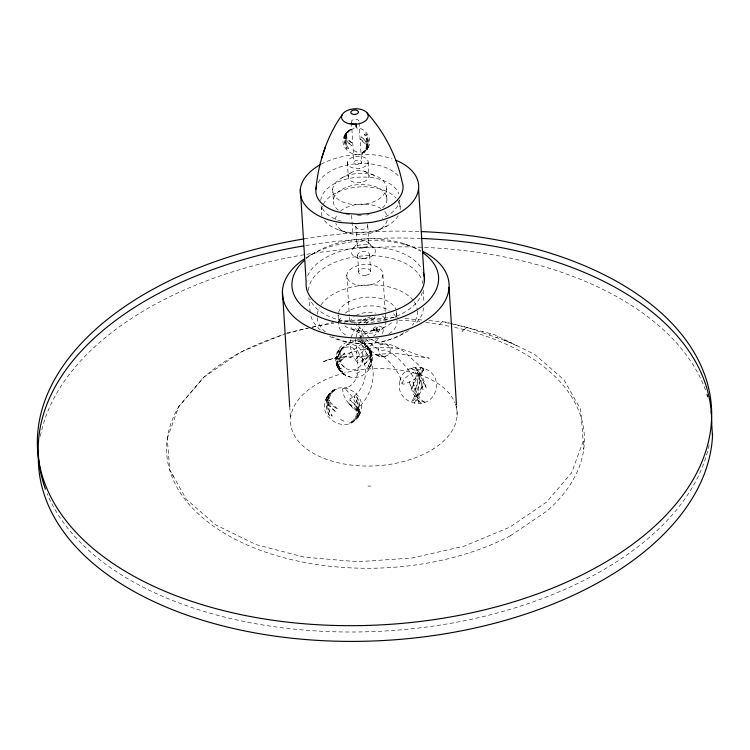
<?xml version="1.0" encoding="UTF-8"?>
<svg xmlns="http://www.w3.org/2000/svg" width="750" height="750" viewBox="0 0 750 750"><rect width="100%" height="100%" fill="white"/><g stroke="black" fill="none" stroke-linecap="round" stroke-linejoin="round"><path stroke-width="0.56" stroke-dasharray="3.75 2.81" d="M336.741 365.522C336.328 360.113 340.941 355.988 344.887 352.997L343.294 354.347A18.525 10.463 -32.5 0 0 341.559 371.475L342.984 371.812L339.469 370.359L336.741 365.522L337.847 367.444L341.363 368.906L340.087 368.822A18.525 6.487 -26.1 0 1 344.766 357L346.509 355.912C342.562 358.903 337.95 363.028 338.363 368.438M369.909 349.584C370.331 354.994 365.709 359.128 361.772 362.119L363.506 361.031A18.525 6.487 -26.1 0 0 368.184 349.209L366.909 349.125L370.425 350.587L371.531 352.5C371.944 357.909 367.331 362.044 363.384 365.034L364.978 363.684A18.525 10.463 -32.5 0 0 366.713 346.556L365.287 346.209L368.803 347.672L371.531 352.5M373.041 328.828C378.731 322.547 386.812 327.872 381.516 335.053M360.666 338.728L361.603 331.284L364.472 326.306M401.934 383.4L404.269 379.088A13.537 3.591 -33.3 0 1 411.609 373.191L419.653 369.159A12.047 3.197 -33.3 0 1 423.703 369.366L421.369 373.678A13.537 3.591 -33.3 0 1 414.028 379.575L405.975 383.606A12.047 3.197 -33.3 0 1 401.934 383.4C399.506 371.906 391.312 362.953 382.491 355.744L383.756 356.391L382.509 356.1M364.012 359.091L363.966 359.072A6.516 1.847 -38.6 0 1 357.619 362.334A6.516 1.847 -38.6 0 1 359.381 358.172L365.569 354.094A6.769 1.941 -38.5 0 1 367.35 354.459L365.184 358.022L359.991 361.734M418.819 400.369L418.453 402.778M350.841 339.6C349.256 347.616 351.966 356.166 357.356 362.241M344.466 135.403L344.184 136.791L345.947 140.588L351.6 145.725L350.409 144.769A13.322 6.506 36.5 0 1 346.791 132.478L347.616 132.225L345.787 133.294L344.466 135.403L346.294 134.334L345.581 134.4A13.322 3.75 28.1 0 0 351.609 142.847L352.922 143.616L347.269 138.478L345.506 134.681L345.787 133.294M367.097 149.362L366.881 146.213L365.616 144.188L359.972 139.05L361.275 139.809A13.322 3.75 28.1 0 1 367.303 148.256L366.591 148.331L368.419 147.253L368.203 144.103L365.016 139.922L361.294 136.931L362.484 137.888A13.322 6.506 36.5 0 1 366.103 150.178L365.269 150.441L367.097 149.362L368.419 147.253M326.381 397.931L325.978 399.862L328.434 405.141L336.291 412.284L334.631 410.953A18.525 9.038 36.5 0 1 329.606 393.872L330.759 393.506L328.219 394.997L326.381 397.931L328.922 396.441L327.928 396.534A18.525 5.212 28.1 0 0 336.309 408.281L338.128 409.35L330.272 402.206L327.816 396.928L328.219 394.997M357.844 417.347L358.247 415.416L357.544 412.959L355.791 410.138L347.934 402.994L349.753 404.062A18.525 5.212 28.1 0 1 358.134 415.809L357.141 415.903L359.681 414.413L360.084 412.481L359.381 410.025L354.947 404.213L349.772 400.059L351.431 401.391A18.525 9.038 36.5 0 1 356.456 418.481L355.303 418.837L357.844 417.347L359.681 414.413M356.719 409.397L356.091 404.278A12.047 3.094 57.7 0 0 351.703 396.122L346.125 389.709A13.537 3.478 57.7 0 0 342.628 388.8L343.256 393.928A12.047 3.094 57.7 0 0 347.644 402.084L353.222 408.488A13.537 3.478 57.7 0 0 356.719 409.397C371.822 396.038 379.088 372.309 367.35 354.459M423.909 307.641L421.8 315.272L415.303 324.778M351.178 337.509L352.875 332.587L356.569 326.559M167.241 438.478L178.847 406.462L203.859 377.175L240.553 352.134L285.225 333.553M428.991 320.616L446.006 322.078L494.419 334.669L534.703 354.413L564.122 379.959L580.669 409.575L583.209 441.234L571.575 472.791L546.562 502.087L509.869 527.119L464.006 546.197L412.087 558.009L357.647 561.75L304.416 557.175L256.003 544.584L215.719 524.85L186.3 499.294L169.753 469.678L167.213 438.019M344.7 135.028C336.619 148.716 358.575 162.562 367.331 148.987M368.184 147.628C372.984 139.303 366.141 127.903 356.55 128.016M326.7 397.416C315.459 416.438 345.994 435.694 358.172 416.822M359.353 414.938C370.603 395.906 340.069 376.65 327.891 395.522M353.381 248.128L357.928 242.672M345.553 133.669L349.481 129.994L355.556 128.138M366.281 324.028C367.284 319.641 374.719 320.494 375.234 316.988M343.894 346.744C332.934 354.075 341.062 371.494 353.438 369.872A12.047 11.194 83.8 0 0 361.041 365.025L362.466 362.128L363.009 355.519A13.537 12.572 83.8 0 0 358.191 346.913L352.481 344.297L349.416 344.259A12.047 11.194 83.8 0 0 341.812 349.106L340.387 352.003L339.834 358.612A13.537 12.572 83.8 0 0 344.653 367.219L347.372 368.925M343.191 347.841L340.837 350.072L339.262 352.847L343.191 347.841L340.837 350.072L338.578 355.566C339.319 345.825 353.559 343.547 356.812 352.847L356.644 352.35L357.244 356.878L356.653 359.044L357.759 356.625L356.822 358.228L363.572 350.344L363 350.906L372.947 344.044L379.191 338.372M358.312 324.15L361.828 320.812L365.953 318.45M341.569 349.341L347.587 344.4L355.894 340.012M404.981 318.553L423.694 320.156M342.694 348.263L344.203 346.903M439.669 324.225L442.406 321.769L467.794 327.6M349.416 130.013C343.444 134.194 343.097 143.306 347.213 148.884L346.416 147.647A13.322 11.512 86 0 1 350.775 129.6L352.003 129.066C344.925 132.394 344.278 142.659 348.637 148.453L347.719 147.253A13.322 10.519 62.7 0 1 349.481 129.994L350.578 129.497M504.778 339.703L504.178 340.228L466.931 327.319L461.972 331.331L466.931 327.319M496.725 337.584L498.094 336.412M489.272 334.959L490.819 333.647M474.375 329.822L474.853 329.419M481.828 332.362L482.841 331.519M408.525 330.656C385.341 346.312 353.081 347.887 328.022 335.672M359.775 371.794L355.078 374.053M510.413 535.763L547.125 510.947A209.053 124.106 -2 0 0 453.15 327.047M361.828 320.812L370.341 316.753M359.072 337.847L377.634 327.216L376.519 328.556L377.344 327.216L376.875 330.272L376.688 329.719L377.522 330.844L376.734 330.281L377.662 330.684L373.65 330.797A1.041 0.834 72.6 0 1 372.638 329.372A1.041 0.834 72.6 0 1 374.072 329.166A1.041 0.834 72.6 0 1 373.65 330.787M341.663 178.022L351.769 172.341M308.663 256.134L315.038 252.553M359.334 339.731L359.859 340.941A6.769 1.144 58.6 0 0 362.297 345.216L365.803 348.994M378.619 230.034L386.925 226.059M362.316 153.169C369.394 149.831 370.041 139.566 365.681 133.772L366.469 135.019A13.322 11.512 86 0 1 362.109 153.056L360.881 153.6C367.969 150.262 368.606 139.997 364.247 134.203L365.175 135.412A13.322 10.519 62.7 0 1 363.412 152.662M334.866 389.719C325.031 394.35 324.131 408.619 330.197 416.681L329.091 414.956A18.525 16.003 86 0 1 335.156 389.869L336.853 389.119C327.019 393.75 326.119 408.019 332.184 416.081L330.984 414.384A18.525 14.625 62.7 0 1 333.347 390.413M351.197 422.634C361.031 417.994 361.931 403.725 355.866 395.672L356.972 397.397A18.525 16.003 86 0 1 350.906 422.475L349.209 423.234C359.053 418.622 359.944 404.316 353.878 396.272L355.162 397.941A18.525 14.625 62.7 0 1 352.716 421.931M350.663 357.394L351.422 357.066A29.812 4.744 -30 0 1 362.438 343.425A24.094 3.834 -30 0 0 368.775 339.431M327.244 360.009L322.162 362.175C344.747 354.3 368.831 344.766 393.141 348.075L391.059 347.925C404.616 347.456 416.166 356.053 429.216 358.153L394.547 353.222L380.034 354.178L362.456 356.428L342.703 357.056L344.756 356.794L327.244 360.009L329.259 359.156M423.703 369.366C411.094 359.559 399.169 341.897 381.272 344.213L382.809 344.053L379.491 343.856L380.7 344.062L375.637 342L376.275 342.319L371.522 339.337M343.387 388.387L349.022 386.775L348.478 387.047C357.047 382.444 359.738 370.566 357.084 361.837M385.716 356.194C374.719 358.856 367.903 346.613 362.137 339.394M287.156 332.887L310.078 327.675M312.122 327.206L333.328 322.387M361.312 215.625L355.069 215.606M338.344 321.244L392.775 317.503L398.194 317.963M363.281 258.459L361.688 258.347A6 3.497 -3.6 0 1 358.903 252.975A6 3.497 -3.6 0 1 368.7 252.919A6 3.497 -3.6 0 1 364.791 258.328M367.941 486.019L370.8 486.103M359.775 341.597C345.441 335.85 330.487 352.987 337.284 366.497M348.497 376.434C362.831 382.181 377.784 365.034 370.988 351.534M376.537 354.844L378.975 356.128L382.575 356.766L381.047 356.494M375.178 318.019L374.513 316.8M350.456 399.356L349.669 399.103A29.812 27.891 -77 0 0 362.288 358.059A24.094 22.537 -77 0 1 355.922 338.119M338.962 230.006L346.969 232.641M173.466 476.316L172.172 474.009M509.953 342.262L511.453 343.012L504.178 340.228L518.137 346.294M362.353 342.619A18.525 17.278 -85.2 0 1 369.347 367.622L368.184 369.366C374.597 361.088 372.45 346.753 362.278 342.591C371.194 347.794 372.806 360.853 366.713 368.784L368.006 367.097A18.525 16.041 -56.5 0 0 363.694 343.144M345.994 375.441C335.841 371.297 333.647 356.897 340.087 348.666L338.859 350.381A18.525 17.278 -85.2 0 0 345.928 375.413C337.078 370.162 335.475 357.159 341.559 349.247L340.266 350.934A18.525 16.041 -56.5 0 0 344.587 374.887L350.138 377.081M358.134 340.95L363.759 343.172M364.406 171.3L374.259 175.341M403.903 243.666L409.641 246.028M385.734 343.847L389.419 346.856A6.516 6.141 70.4 0 1 379.744 354.328L378.188 351.478L378.853 346.706A6.769 6.375 70.2 0 1 382.584 343.809M357.122 152.147L353.925 150.562M343.978 421.209L339.525 419.006M375.469 354.262L378.975 356.128M320.287 330.066C315.741 325.669 311.081 320.025 310.378 313.547M387.197 344.494L388.453 345.506M366.956 345.778L369.094 348.188M341.316 372.253L339.178 369.834M368.297 242.606L374.109 248.016M369.891 338.212L358.463 326.091M367.069 354.066L361.978 345.637L360.787 339.609M361.5 338.438L355.744 327.6M382.669 327.966L383.109 329.672M310.191 312.469L308.897 297.562M583.209 441.234L583.744 449.644M456.534 406.041L457.125 415.35M423.188 290.203L423.919 301.884M396.525 313.528L396.872 318.994M396.938 320.081L397.078 322.275A29.259 17.034 -3.6 0 1 388.781 333.994M386.231 188.859L386.925 199.997M382.913 274.95L385.931 322.847A18.113 10.547 -3.6 0 1 371.475 333.15L362.128 333.206A18.113 10.547 -3.6 0 1 350.147 325.8M368.147 162.319L369.047 176.541M367.753 225.928L368.916 244.359M369.572 254.916L370.641 271.866M359.062 122.663L361.566 162.356M351.478 122.709L353.972 162.403M355.791 225.994L356.944 244.425M357.609 254.991L358.678 271.931M351.628 215.353L352.8 234.019M347.391 162.441L348.281 176.662M346.8 275.166L349.378 316.181M349.453 317.325L349.809 323.062A18.113 10.547 -3.6 0 1 354.216 316.594M332.662 189.169L333.366 200.306M321.075 205.791L321.347 210.113M289.688 406.444L290.494 419.259M412.8 375.891L412.819 376.378A29.812 9.478 51.5 0 0 384.084 349.913A24.094 7.659 51.5 0 1 364.509 337.378M398.203 215.644A39.534 23.016 -3.6 0 1 368.625 232.144L358.716 232.959L348.225 232.256A39.534 23.016 -3.6 0 1 324.019 219.863M322.059 216.084A39.534 23.016 -3.6 0 1 322.369 206.091M323.316 204.131A39.534 23.016 -3.6 0 1 358.003 187.012A39.534 23.016 -3.6 0 1 396.094 198.131M397.491 199.913A39.534 23.016 -3.6 0 1 400.172 209.653L399.562 199.922A39.534 23.016 -3.6 0 1 382.228 218.344M341.297 221.184A39.534 23.016 -3.6 0 1 321.45 206.353M320.728 200.381A39.534 23.016 -3.6 0 1 357.394 177.272A39.534 23.016 -3.6 0 1 398.841 193.95M40.378 436.341A337.613 196.528 -3.6 0 1 360.197 248.166A337.613 196.528 -3.6 0 1 705.853 391.059M304.125 238.875A337.613 196.528 -3.6 0 1 420.094 231.525M510.394 535.753A209.081 124.116 -2 0 1 256.275 548.738A209.081 124.116 -2 0 1 178.866 406.547L203.859 377.175A209.053 124.106 -2 0 1 284.213 334.509M286.481 333.816A209.053 124.106 -2 0 1 307.378 328.284M311.916 327.291A209.053 124.106 -2 0 1 333.806 323.391M344.137 322.069A209.053 124.106 -2 0 1 387.169 319.866M398.794 320.175A209.053 124.106 -2 0 1 419.953 321.759M425.775 322.434A209.053 124.106 -2 0 1 451.997 326.803M417.413 310.856A50.203 29.222 -3.6 0 1 412.322 325.247M403.716 332.831A50.203 29.222 -3.6 0 1 332.625 336.769M325.378 331.978A50.203 29.222 -3.6 0 1 317.213 315.384M317.306 314.297A50.203 29.222 -3.6 0 1 319.322 307.753M320.963 304.988A50.203 29.222 -3.6 0 1 367.228 284.953A50.203 29.222 -3.6 0 1 413.606 301.041M414.216 301.913A50.203 29.222 -3.6 0 1 417.291 309.769M387.206 220.2A26.091 15.188 -3.6 0 1 366.544 234.047L360.009 234.581L353.081 234.122A26.091 15.188 -3.6 0 1 335.812 223.453M335.344 219.506A26.091 15.188 -3.6 0 1 337.641 214.031M340.397 211.181A26.091 15.188 -3.6 0 1 380.869 208.472M384.675 211.603A26.091 15.188 -3.6 0 1 386.887 215.259M396.394 311.306A29.259 17.034 -3.6 0 1 395.297 317.972M391.472 322.809A29.259 17.034 -3.6 0 1 344.053 325.491M340.275 321.788A29.259 17.034 -3.6 0 1 338.119 314.897L338.663 323.644A29.259 17.034 -3.6 0 0 346.575 335.522M338.484 312.656A29.259 17.034 -3.6 0 1 366.319 297.206A29.259 17.034 -3.6 0 1 395.766 309.131M378.722 338.334A29.259 17.034 -3.6 0 1 357.375 339.309M339.037 321.403A29.259 17.034 -3.6 0 1 342.262 315.806M345.253 313.097A29.259 17.034 -3.6 0 1 389.166 310.387M393.619 313.819A29.259 17.034 -3.6 0 1 396.319 317.869M355.884 315.544A18.113 10.547 -3.6 0 1 375.806 313.134M382.416 316.069A18.113 10.547 -3.6 0 1 385.603 320.119M338.297 210.159A26.869 15.637 -3.6 0 1 342.019 189.356A26.869 15.637 -3.6 0 1 377.569 187.519A26.869 15.637 -3.6 0 1 382.519 207.872M368.878 214.594A26.869 15.637 -3.6 0 1 366.628 215.081M349.453 214.959A26.869 15.637 -3.6 0 1 346.322 214.144M321.169 164.222A59.306 34.528 -3.6 0 1 392.137 158.831M367.134 224.175A6 3.497 -3.6 0 1 362.963 229.341L359.869 229.359A6 3.497 -3.6 0 1 356.081 225.084M306.216 258.722A73.444 42.759 -3.6 0 1 420.694 251.316M305.578 258.038A83.466 48.581 -3.6 0 1 420.609 250.303M307.688 275.972A59.306 34.528 -3.6 0 1 363.741 247.172A59.306 34.528 -3.6 0 1 422.072 269.494M351.797 122.653A3.806 2.212 -3.6 0 1 354.938 119.316A3.806 2.212 -3.6 0 1 358.8 122.072M709.106 445.012A337.125 196.247 -3.6 0 1 393.244 630.459A337.125 196.247 -3.6 0 1 47.166 493.566M305.878 245.55A337.125 196.247 -3.6 0 1 420.441 238.416M422.316 292.256A57.394 33.413 -3.6 0 1 367.725 322.566A57.394 33.413 -3.6 0 1 309.947 299.184M308.456 290.55A57.394 33.413 -3.6 0 1 363.778 255.863A57.394 33.413 -3.6 0 1 422.784 283.509M318.094 182.653A43.669 25.416 -3.6 0 1 356.4 163.744A43.669 25.416 -3.6 0 1 398.475 176.034M455.381 403.912A83.466 48.581 -3.6 0 1 348.497 464.709A83.466 48.581 -3.6 0 1 317.203 383.944A83.466 48.581 -3.6 0 1 454.95 402.806M373.453 329.775A24.094 3.834 -30 0 1 373.641 335.953M360.825 339.244A6.516 1.097 58.4 0 1 364.716 345.234A6.516 1.097 58.4 0 1 365.794 348.975M356.081 337.031A24.094 22.537 -77 0 1 360.816 326.006M363.722 322.781A24.094 22.537 -77 0 1 374.906 317.025M363.806 336.534A24.094 7.659 51.5 0 1 355.744 324.281M354.525 323.456A1.041 0.516 -27.4 0 1 355.828 322.791A1.041 0.516 -27.4 0 1 356.166 323.438M399.788 381.544C394.603 404.934 431.316 412.613 435.966 389.119C441.15 365.719 404.438 358.05 399.788 381.544M415.941 387.966L415.566 389.962C417.488 383.044 420.966 372.834 424.622 368.428A18.525 4.116 -65.7 0 0 412.725 386.916L412.031 388.819C414.309 381.741 416.606 372.3 421.406 367.387A18.525 1.369 -78.2 0 0 415.941 387.966M420.188 380.691L419.812 382.697A18.525 1.369 -78.2 0 1 414.337 403.275C419.147 398.353 421.444 388.922 423.722 381.844L423.028 383.738A18.525 4.116 -65.7 0 1 411.122 402.234C414.788 397.828 418.266 387.619 420.188 380.691M419.194 393.788L416.747 396.159L413.747 397.359L419.194 393.788M421.397 372.694L415.95 376.266L421.397 372.694M368.569 144.966L366.15 144.506L368.569 144.966M359.878 411.234L358.463 411.497L356.531 410.587L359.878 411.234M411.562 368.503L410.756 368.578L411.412 368.559C418.341 373.266 420.778 382.256 423 389.925L422.7 387.919A18.525 4.209 77.2 0 0 414.647 367.425L414.15 367.397L414.797 367.369C421.734 372.075 424.163 381.075 426.384 388.734L425.784 386.841A18.525 6.666 63.9 0 0 411.562 368.503M424.988 402.075L424.181 402.15A18.525 6.666 63.9 0 1 409.969 383.812L409.369 381.919C411.581 389.587 414.019 398.578 420.947 403.284L421.603 403.266L421.106 403.238A18.525 4.209 77.2 0 1 413.053 382.734L412.753 380.738C414.975 388.397 417.413 397.397 424.341 402.103L424.988 402.075M358.528 164.522L357.534 164.606A3.806 2.212 -3.6 0 1 354.431 161.456A3.806 2.212 -3.6 0 1 360.825 160.931A3.806 2.212 -3.6 0 1 358.528 164.522M359.841 168.244L357.131 168.459A10.416 6.066 -3.6 0 1 348.628 159.863A10.416 6.066 -3.6 0 1 366.131 158.419A10.416 6.066 -3.6 0 1 359.841 168.244M360.741 182.466L358.031 182.691A10.416 6.066 -3.6 0 1 349.519 174.084A10.416 6.066 -3.6 0 1 367.022 172.641A10.416 6.066 -3.6 0 1 360.741 182.466M364.791 204.141L357.806 204.713A26.869 15.637 -3.6 0 1 335.859 182.522A26.869 15.637 -3.6 0 1 381.019 178.8A26.869 15.637 -3.6 0 1 364.791 204.141M364.125 247.772L361.031 247.791A6 3.497 -3.6 0 1 358.238 242.409A6 3.497 -3.6 0 1 368.044 242.353A6 3.497 -3.6 0 1 364.125 247.772M365.775 258.337L359.578 258.375A12 6.984 -3.6 0 1 354 247.613A12 6.984 -3.6 0 1 373.603 247.5A12 6.984 -3.6 0 1 365.775 258.337M365.85 275.278L362.756 275.297A6 3.497 -3.6 0 1 359.972 269.916A6 3.497 -3.6 0 1 369.769 269.859A6 3.497 -3.6 0 1 365.85 275.278M368.466 285.253L359.119 285.309A18.113 10.547 -3.6 0 1 350.7 269.072A18.113 10.547 -3.6 0 1 380.287 268.903A18.113 10.547 -3.6 0 1 368.466 285.253M346.941 137.513L344.522 137.044L346.941 137.513M329.812 400.866L326.456 400.219L329.812 400.866M339.488 367.416L337.575 364.519L336.731 361.022L339.488 367.416M370.809 353.353L369 350.287L371.756 356.691L370.809 353.353"/><path stroke-width="1.12" d="M315.919 189.262C318.337 162.787 326.794 136.397 342.262 114.609M321.844 157.781L325.519 146.597M348.694 123.609L356.259 124.153L356.297 127.237L356.053 124.172M366.797 112.584A13.322 7.753 -3.6 0 1 357.534 124.05L354.075 124.331L347.541 123.328A13.322 7.753 -3.6 0 1 346.069 111.094A13.322 7.753 -3.6 0 1 366.797 112.584C384.384 132.122 396.863 156.394 402.178 182.166A43.669 25.416 -3.6 0 1 368.137 213.591L358.969 214.35L343.641 213.244L335.372 211.237A43.669 25.416 -3.6 0 1 316.641 185.934M711.516 420.506L712.5 436.219M449.062 287.259L456.459 404.869M418.566 188.672L424.397 281.316M300.328 189.356L306.159 282.009A59.306 34.528 -3.6 0 0 346.481 315.225L362.213 316.275L377.081 315.047A59.306 34.528 -3.6 0 0 424.5 279.066M282.431 291.159L289.688 406.444M712.603 433.903A337.613 196.528 -3.6 0 1 367.013 641.194A337.613 196.528 -3.6 0 1 38.484 452.006M707.006 394.444A337.613 196.528 -3.6 0 1 707.709 396.722M711.178 411.722A337.613 196.528 -3.6 0 1 711.534 414.056M421.266 231.572A337.613 196.528 -3.6 0 1 662.606 518.663A337.613 196.528 -3.6 0 1 99.581 553.744A337.613 196.528 -3.6 0 1 304.125 238.875M395.569 160.116A59.306 34.528 -3.6 0 1 417.15 194.419A59.306 34.528 -3.6 0 1 371.25 222.394L356.391 223.622L340.65 222.572A59.306 34.528 -3.6 0 1 320.203 164.747M422.578 252.562A73.444 42.759 -3.6 0 1 416.588 310.125A73.444 42.759 -3.6 0 1 318.281 316.491A73.444 42.759 -3.6 0 1 304.509 260.203M422.644 251.297A83.466 48.581 -3.6 0 1 426.75 319.828A83.466 48.581 -3.6 0 1 309.028 327.216A83.466 48.581 -3.6 0 1 304.584 258.703M423.319 272.362A59.306 34.528 -3.6 0 1 424.359 276.797M45.441 489.113A337.125 196.247 -3.6 0 1 303.591 245.925M421.613 238.463A337.125 196.247 -3.6 0 1 711.572 423.647M355.369 114.375L354.384 114.45A3.806 2.212 -3.6 0 1 351.272 111.309A3.806 2.212 -3.6 0 1 357.675 110.784A3.806 2.212 -3.6 0 1 355.369 114.375"/></g></svg>
